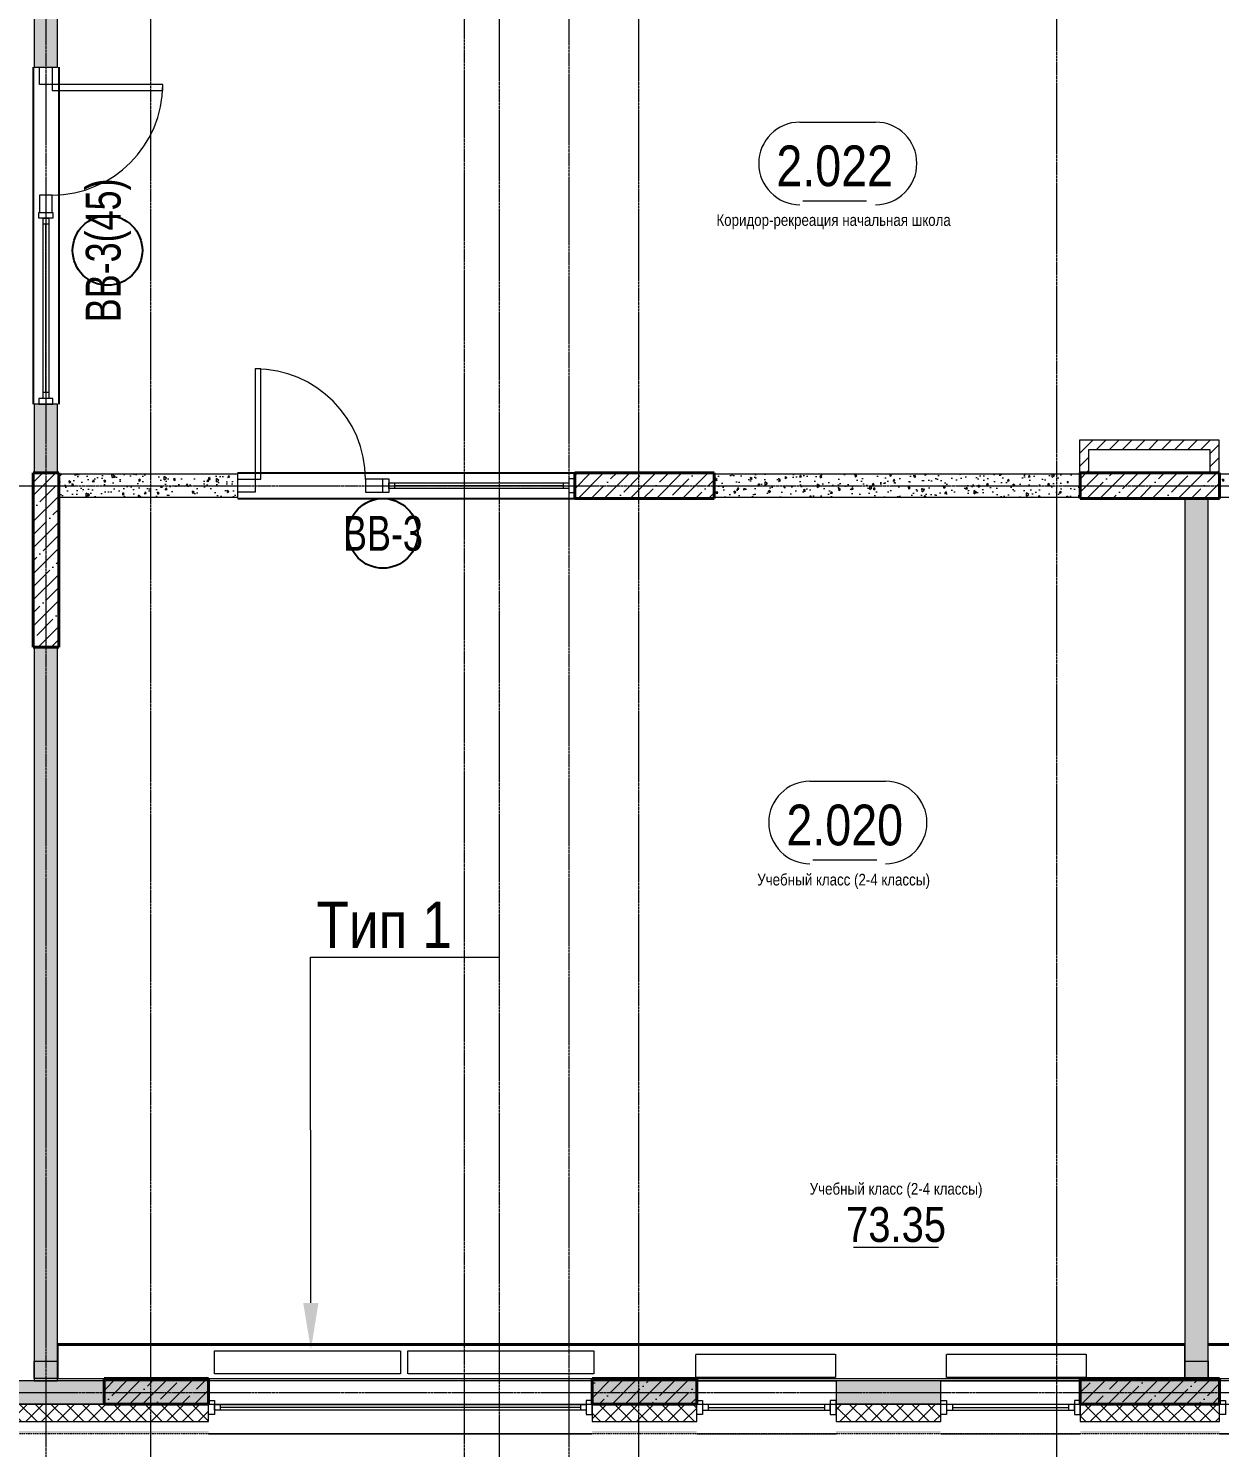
# Model space of a CAD drawing. Header units: millimetres. Extents: x -65509 to 912790, y 446 to 713294.
# Drawn here: x 195444 to 205695, y 126801 to 139008 of the extents above; entities that cross this region are included whole.
import ezdxf
from ezdxf import colors
from ezdxf.entities.mleader import LeaderData, LeaderLine
from ezdxf.enums import TextEntityAlignment as Align
from ezdxf.math import Vec2, Vec3

# ---------------------------------------------------------------- set-up
doc = ezdxf.new("R2010")
doc.units = ezdxf.units.MM
for name, pattern in [('CENTER2', [28.575, 19.05, -3.175, 3.175, -3.175]), ('DASHED', [19.05, 12.7, -6.35]), ('HIDDEN2', [4.7625, 3.175, -1.5875])]:
    doc.linetypes.add(name, pattern=pattern)
doc.layers.get('Defpoints').update_dxf_attribs({"color": 250})
for name, color, linetype, lineweight in [('A-AREA', 250, 'Continuous', 15), ('A-Wall_Материал_Газоблок_Контур', 250, 'Continuous', 0), ('АР_Area', 250, 'Continuous', 5), ('АР_Витраж', 250, 'Continuous', 13), ('АР_Витраж марка', 250, 'Continuous', 9), ('АР_Двери_витраж', 250, 'Continuous', 9), ('АР_Колонны', 250, 'Continuous', 30), ('АР_Окна', 250, 'Continuous', 5), ('АР_площадь пом', 250, 'Continuous', 5), ('АР_Стены ЖБ', 250, 'Continuous', 35), ('АР_Стены ПЕНОблок', 250, 'Continuous', 20), ('АР_Утеплитель', 250, 'Continuous', 0), ('АР_Штриховка', 250, 'Continuous', 0), ('КМ_Фахверки', 250, 'Continuous', 25), ('ОВ_Отопление', 250, 'Continuous', 5), ('Размеры зашивки ГКЛ', 250, 'Continuous', 0), ('РД_Оси_100', 250, 'Continuous', 0), ('РД_проем_инж перемыч_фахверк', 250, 'Continuous', 18)]:
    doc.layers.add(name, color=color, linetype=linetype, lineweight=lineweight)
doc.layers.add('АР_Делит', color=250, linetype='Continuous', lineweight=0, plot=False)
doc.layers.add('РД_Проем', color=250, linetype='Continuous', lineweight=0, plot=False)
doc.layers.add('АР_Отопительные приборы', color=1, linetype='HIDDEN2', lineweight=0, true_color=0xff0000)
doc.layers.add('Зашивка радиаторов тип 1 (фанера и МДФ)', color=7, linetype='Continuous', lineweight=0, true_color=0x000085)
doc.layers.add('РД_Витраж_вн', color=250, linetype='Continuous')
doc.styles.add('Arial_09', font='ARIALN.TTF', dxfattribs={"width": 0.9})
doc.styles.add('style1', font='ARIALN.TTF')
pattern_1 = [(45, (142195.16, 127275.07), (-112.2532, 112.2532), []), (45, (142307.41, 127275.07), (-112.2532, 112.2532), [198.4375, -39.6875, 0, -39.6875])]
pattern_2 = [(45, (142195.16, 127275.07), (-56.1266, 56.1266), [])]

# ---------------------------------------------------------------- blocks, each defined once
blk = doc.blocks.new('СОШ_2200_АР_ОСИ_М100_28.05.24')
at = {"layer": 'АР_Делит', "color": 5, "linetype": 'DASHED'}
blk.add_lwpolyline([(114955, 135155), (114955, -355), (93595.036, -355), (93595.036, 13855), (94145, 13855), (94145, 68320), (66055, 68320), (66055, 13857.73), (83455, 13857.73), (83455, -355), (45245, -355), (45245, 13145), (44695, 13145), (44695, 26755), (45245, 26755), (45245, 68320), (20455, 68320), (20455, 26755), (27955, 26755), (27955, 13145), (-355, 13145), (-355, 100855), (37145, 100855), (37145, 129155)], dxfattribs=at)
at = {"layer": 'РД_Оси_100', "linetype": 'CENTER2'}
for p, q in [((62100, -6155), (62100, 73302.739)), ((33000, 7800), (85055, 7800)), ((33000, 0), (85055, 0))]:
    blk.add_line(p, q, dxfattribs=at)
for points in [[(54300, 139938.679), (54300, -6155)], [(57300, 139938.679), (57300, -6155)], [(58500, 139938.679), (58500, -6155)], [(57000, 70839.76), (57000, -5755), (56700, -6155)], [(53400, 70753.904), (53400, -5755), (53550, -6155)], [(57900, 70753.904), (57900, -6155)]]:
    blk.add_lwpolyline(points, dxfattribs=at)
blk = doc.blocks.new('otv_в_стене')
at = {"linetype": 'Continuous'}
blk.add_lwpolyline([(0, -1), (0, 0), (1, 0), (1, -1)], close=True, dxfattribs=at)
blk.add_solid([(0, -1), (0, 0), (0.5, -0.5), (1, 0)], dxfattribs=at)
blk = doc.blocks.new('MOK-МаркаПом_овал_ареал')
for p, q in [((-2.99, 3.76), (3.52, 3.76)), ((-2.75, -3), (2.75, -3))]:
    blk.add_line(p, q)
for centre, radius, start, end in [((-2.99, 0.21), 3.55, 90, 270), ((3.52, 0.21), 3.55, 270, 90), ((-7.41, 0), 7.16, 0, 0.001)]:
    blk.add_arc(centre, radius, start, end)
at = {"color": 0, "style": 'style1'}
blk.add_attdef('АР-ПОМЕЩЕНИЕ:НОМЕР', text='', height=3, dxfattribs=at).set_placement((0.26, 0), align=Align.MIDDLE)
blk = doc.blocks.new('MOK-МаркаПомещения1')
at = {"layer": 'A-AREA', "color": 0}
blk.add_line((-3.65, -1.94), (3.65, -1.94), dxfattribs=at)
at = {"layer": 'A-AREA', "color": 0, "style": 'style1'}
blk.add_attdef('АР-ПОМЕЩЕНИЕ:ПЛОЩАДЬ', text='', height=3, dxfattribs=at).set_placement((0, 0), align=Align.MIDDLE)
at = {"layer": 'Defpoints', "style": 'style1', "flags": 8}
blk.add_attdef('АР-ПОМЕЩЕНИЕ:НАИМЕНОВАНИЕ', text='', height=1, dxfattribs=at).set_placement((0, 2.96), align=Align.MIDDLE)
blk = doc.blocks.new('МаркаВитража1')
at = {"layer": 'Defpoints'}
blk.add_circle((0, 0), 3, dxfattribs=at)
at = {"color": 0, "linetype": 'ByBlock', "lineweight": -2, "style": 'Arial_09', "width": 0.9}
blk.add_attdef('АР-ОКНО:НАИМЕНОВАНИЕ', text='', height=3, dxfattribs=at).set_placement((0, 0), align=Align.MIDDLE)

msp = doc.modelspace()

# ---------------------------------------------------------------- hatches: boundary and pattern name
at = {"layer": 'АР_Штриховка', "linetype": 'Continuous', "lineweight": 0}
h = msp.add_hatch(dxfattribs=at)
h.set_pattern_fill('AR-CONC', color=256, angle=45, style=0)
h.set_pattern_definition([(95, (142195.16, 127275.07), (140.09465, 117.55338), [19.05, -209.55]), (40, (142195.16, 127275.07), (-160.01845, 110.1767), [15.24, -167.6406]), (145.45144, (142206.83, 127284.87), (-19.9238, 227.7301), [16.19, -178.09024]), (91.1842, (142159.24, 127311), (221.4102, 161.9534), [28.575, -314.325]), (141.63556, (142177.7, 127324.5), (-7.0866, 342.8268), [24.285, -267.1356]), (36.18415, (142159.24, 127311), (-7.0866, 342.8268), [22.86, -251.4597]), (66, (142186.18, 127319.97), (179.51998, 34.89515), [19.05, -209.55]), (11, (142186.18, 127319.97), (-86.5399, 173.9412), [15.24, -167.64]), (116.45145, (142201.14, 127322.88), (92.98005, 208.83634), [16.19, -178.08994]), (82.5, (142195.16, 127275.07), (-57.60547, 61.97341), [0, -165.608, 0, -170.18, 0, -168.275]), (52.5, (142195.16, 127275.07), (-23.58973, 118.087), [0, -97.028, 0, -161.798, 0, -64.135]), (12.5, (142155.105, 127235.02), (99.92786, 91.826196), [0, -63.5, 0, -198.12, 0, -262.89]), (2.5, (142137.14, 127217.06), (86.7639, 122.7224), [0, -82.55, 0, -131.572, 0, -186.69])])
h.paths.add_polyline_path([(195495.157, 135185.073), (195695.157, 135185.073), (195695.157, 135775.074), (195495.157, 135775.074)], flags=0)
h.paths.add_polyline_path([(195495.157, 138675.074), (195695.157, 138675.074), (195695.157, 139675.074), (195495.157, 139475.074)], flags=0)
h.paths.add_polyline_path([(195495.157, 140625.074), (195695.157, 140625.074), (195695.157, 140626.073), (195495.157, 140626.073)], flags=0)
at = {"layer": 'АР_Штриховка', "linetype": 'Continuous', "lineweight": 0, "ltscale": 0.5}
h = msp.add_hatch(dxfattribs=at)
h.set_pattern_fill('ANSI31', color=256, scale=25, angle=-360, style=0)
h.set_pattern_definition(pattern_2)
h.paths.add_polyline_path([(204570.622, 135385.072), (204490.622, 135465.072), (204490.622, 135185.073), (204570.622, 135185.073)], flags=0)
h = msp.add_hatch(dxfattribs=at)
h.set_pattern_fill('ANSI31', color=256, scale=25, style=0)
h.set_pattern_definition([(45, (142195.16, 127275.07), (-56.1266, 56.1266), [])])
h.paths.add_polyline_path([(205610.622, 135385.072), (205690.622, 135465.072), (204490.622, 135465.072), (204570.622, 135385.072)], flags=0)
h = msp.add_hatch(dxfattribs=at)
h.set_pattern_fill('ANSI31', color=256, scale=25, angle=-360, style=0)
h.set_pattern_definition(pattern_2)
h.paths.add_polyline_path([(205690.622, 135465.072), (205610.622, 135385.072), (205610.622, 135185.073), (205690.622, 135185.073)], flags=0)
at = {"layer": 'АР_Штриховка', "linetype": 'Continuous', "lineweight": 5}
h = msp.add_hatch(dxfattribs=at)
h.set_pattern_fill('ANSI35', color=256, scale=25, style=0)
h.set_pattern_definition([(45, (142195.16, 127275.07), (-112.2532, 112.2532), []), (45, (142307.41, 127275.07), (-112.2532, 112.2532), [198.4375, -39.6875, 0, -39.6875])])
h.paths.add_polyline_path([(195485.157, 133685.073), (195705.157, 133685.073), (195705.157, 135185.073), (195485.157, 135185.073)], flags=0)
at = {"layer": 'АР_Штриховка', "linetype": 'Continuous', "lineweight": 0}
h = msp.add_hatch(dxfattribs=at)
h.set_pattern_fill('AR-CONC', color=256, angle=-315, style=0)
h.set_pattern_definition([(95, (142195.16, 127275.07), (140.09465, 117.55338), [19.05, -209.55]), (40, (142195.16, 127275.07), (-160.01845, 110.1767), [15.24, -167.6406]), (145.45144, (142206.83, 127284.87), (-19.9238, 227.7301), [16.19, -178.09024]), (91.1842, (142159.24, 127311), (221.4102, 161.9534), [28.575, -314.325]), (141.63556, (142177.7, 127324.5), (-7.0866, 342.8268), [24.285, -267.1356]), (36.18415, (142159.24, 127311), (-7.0866, 342.8268), [22.86, -251.4597]), (66, (142186.18, 127319.97), (179.51998, 34.89515), [19.05, -209.55]), (11, (142186.18, 127319.97), (-86.5399, 173.9412), [15.24, -167.64]), (116.45145, (142201.14, 127322.88), (92.98005, 208.83634), [16.19, -178.08994]), (82.5, (142195.16, 127275.07), (-57.60547, 61.97341), [0, -165.608, 0, -170.18, 0, -168.275]), (52.5, (142195.16, 127275.07), (-23.58973, 118.087), [0, -97.028, 0, -161.798, 0, -64.135]), (12.5, (142155.105, 127235.02), (99.92786, 91.826196), [0, -63.5, 0, -198.12, 0, -262.89]), (2.5, (142137.14, 127217.06), (86.7639, 122.7224), [0, -82.55, 0, -131.572, 0, -186.69])])
h.paths.add_polyline_path([(195705.157, 135175.073), (195705.157, 134975.073), (197245.157, 134975.073), (197245.157, 135175.073)], flags=0)
at = {"layer": 'АР_Штриховка', "linetype": 'Continuous', "lineweight": 5}
h = msp.add_hatch(dxfattribs=at)
h.set_pattern_fill('ANSI35', color=256, scale=25, angle=-360, style=0)
h.set_pattern_definition(pattern_1)
h.paths.add_polyline_path([(200145.157, 135185.073), (200145.157, 134965.073), (201345.157, 134965.073), (201345.157, 135185.073)], flags=0)
at = {"layer": 'АР_Штриховка', "linetype": 'Continuous', "lineweight": 0}
h = msp.add_hatch(dxfattribs=at)
h.set_pattern_fill('AR-CONC', color=256, angle=45, style=0)
h.set_pattern_definition([(95, (142195.16, 127275.07), (140.09465, 117.55338), [19.05, -209.55]), (40, (142195.16, 127275.07), (-160.01845, 110.17673), [15.24, -167.6406]), (145.45144, (142206.83, 127284.87), (-19.9238, 227.7301), [16.19, -178.09024]), (91.1842, (142159.24, 127311), (221.41024, 161.9534), [28.575, -314.325]), (141.63556, (142177.7, 127324.5), (-7.0866, 342.8268), [24.285, -267.1356]), (36.18415, (142159.24, 127311), (-7.0866, 342.8268), [22.86, -251.4597]), (66, (142186.18, 127319.97), (179.51998, 34.89515), [19.05, -209.55]), (11, (142186.18, 127319.97), (-86.5399, 173.9412), [15.24, -167.64]), (116.45144, (142201.14, 127322.88), (92.98005, 208.83634), [16.19, -178.08994]), (82.5, (142195.16, 127275.07), (-57.60547, 61.973414), [0, -165.608, 0, -170.18, 0, -168.275]), (52.5, (142195.16, 127275.07), (-23.58973, 118.087), [0, -97.028, 0, -161.798, 0, -64.135]), (12.5, (142155.105, 127235.02), (99.92786, 91.826196), [0, -63.5, 0, -198.12, 0, -262.89]), (2.5, (142137.14, 127217.06), (86.7639, 122.7224), [0, -82.55, 0, -131.572, 0, -186.69])])
h.paths.add_polyline_path([(201340.157, 135175.073), (201340.157, 134975.073), (204495.157, 134975.073), (204495.157, 135175.073)], flags=0)
at = {"layer": 'АР_Штриховка', "linetype": 'Continuous', "lineweight": 5}
h = msp.add_hatch(dxfattribs=at)
h.set_pattern_fill('ANSI35', color=256, scale=25, angle=-360, style=0)
h.set_pattern_definition(pattern_1)
h.paths.add_polyline_path([(204495.157, 135185.073), (204495.157, 134965.073), (205695.157, 134965.073), (205695.157, 135185.073)], flags=0)
at = {"layer": 'АР_Штриховка', "linetype": 'Continuous', "lineweight": 0}
h = msp.add_hatch(dxfattribs=at)
h.set_pattern_fill('AR-CONC', color=256, angle=-315, style=0)
h.set_pattern_definition([(95, (142195.16, 127275.07), (140.09465, 117.55338), [19.05, -209.55]), (40, (142195.16, 127275.07), (-160.01845, 110.17673), [15.24, -167.6406]), (145.45144, (142206.83, 127284.87), (-19.9238, 227.7301), [16.19, -178.09024]), (91.1842, (142159.24, 127311), (221.41024, 161.9534), [28.575, -314.325]), (141.63556, (142177.7, 127324.5), (-7.0866, 342.8268), [24.285, -267.1356]), (36.18415, (142159.24, 127311), (-7.0866, 342.8268), [22.86, -251.4597]), (66, (142186.18, 127319.97), (179.51998, 34.89515), [19.05, -209.55]), (11, (142186.18, 127319.97), (-86.53993, 173.9412), [15.24, -167.64]), (116.45145, (142201.14, 127322.88), (92.98005, 208.83634), [16.19, -178.08994]), (82.5, (142195.16, 127275.07), (-57.60547, 61.973414), [0, -165.608, 0, -170.18, 0, -168.275]), (52.5, (142195.16, 127275.07), (-23.58973, 118.087), [0, -97.028, 0, -161.798, 0, -64.135]), (12.5, (142155.105, 127235.02), (99.92786, 91.826196), [0, -63.5, 0, -198.12, 0, -262.89]), (2.5, (142137.14, 127217.06), (86.7639, 122.7224), [0, -82.55, 0, -131.572, 0, -186.69])])
h.paths.add_polyline_path([(205695.157, 135175.073), (205695.157, 134975.073), (206595.157, 134975.073), (206595.157, 135175.073)], flags=0)
h.paths.add_polyline_path([(207845.157, 135175.073), (207845.157, 134975.073), (208846.157, 134975.073), (208846.157, 135175.073)], flags=0)
h = msp.add_hatch(dxfattribs=at)
h.set_pattern_fill('AR-CONC', color=256, angle=45, style=0)
h.set_pattern_definition([(95, (142195.16, 127275.07), (140.09465, 117.55338), [19.05, -209.55]), (40, (142195.16, 127275.07), (-160.01845, 110.17673), [15.24, -167.6406]), (145.45144, (142206.83, 127284.87), (-19.9238, 227.7301), [16.19, -178.09024]), (91.1842, (142159.24, 127311), (221.41024, 161.9534), [28.575, -314.325]), (141.63556, (142177.7, 127324.5), (-7.0866, 342.8268), [24.285, -267.1356]), (36.18415, (142159.24, 127311), (-7.0866, 342.8268), [22.86, -251.4597]), (66, (142186.18, 127319.97), (179.51998, 34.89515), [19.05, -209.55]), (11, (142186.18, 127319.97), (-86.5399, 173.9412), [15.24, -167.64]), (116.45145, (142201.14, 127322.88), (92.98005, 208.83634), [16.19, -178.08994]), (82.5, (142195.16, 127275.07), (-57.60547, 61.973414), [0, -165.608, 0, -170.18, 0, -168.275]), (52.5, (142195.16, 127275.07), (-23.58973, 118.087), [0, -97.028, 0, -161.798, 0, -64.135]), (12.5, (142155.105, 127235.02), (99.92786, 91.826196), [0, -63.5, 0, -198.12, 0, -262.89]), (2.5, (142137.14, 127217.06), (86.7639, 122.7224), [0, -82.55, 0, -131.572, 0, -186.69])])
h.paths.add_polyline_path([(205395.157, 127395.073), (205595.157, 127395.073), (205595.157, 134965.073), (205395.157, 134965.073)], flags=0)
h = msp.add_hatch(dxfattribs=at)
h.set_pattern_fill('AR-CONC', color=256, angle=-315, style=0)
h.set_pattern_definition([(95, (142195.16, 127275.07), (140.09465, 117.5534), [19.05, -209.55]), (40, (142195.16, 127275.07), (-160.01845, 110.1767), [15.24, -167.6406]), (145.45144, (142206.83, 127284.87), (-19.9238, 227.7301), [16.19, -178.09024]), (91.1842, (142159.24, 127311), (221.4102, 161.9534), [28.575, -314.325]), (141.63556, (142177.7, 127324.5), (-7.0866, 342.8268), [24.285, -267.1356]), (36.18415, (142159.24, 127311), (-7.0866, 342.8268), [22.86, -251.4597]), (66, (142186.18, 127319.97), (179.52, 34.89515), [19.05, -209.55]), (11, (142186.18, 127319.97), (-86.5399, 173.9412), [15.24, -167.64]), (116.45145, (142201.14, 127322.88), (92.98005, 208.83634), [16.19, -178.08994]), (82.5, (142195.16, 127275.07), (-57.60547, 61.97341), [0, -165.608, 0, -170.18, 0, -168.275]), (52.5, (142195.16, 127275.07), (-23.58973, 118.087), [0, -97.028, 0, -161.798, 0, -64.135]), (12.5, (142155.105, 127235.02), (99.92786, 91.826196), [0, -63.5, 0, -198.12, 0, -262.89]), (2.5, (142137.14, 127217.06), (86.7639, 122.7224), [0, -82.55, 0, -131.572, 0, -186.69])])
h.paths.add_polyline_path([(195695.157, 133685.073), (195495.157, 133685.073), (195495.157, 127375.073), (195695.157, 127375.073)], flags=0)
h = msp.add_hatch(dxfattribs=at)
h.set_pattern_fill('AR-CONC', color=256, angle=-360, style=0)
h.set_pattern_definition([(50, (142195.16, 127275.07), (182.18467, -15.93909), [19.05, -209.55]), (355, (142195.16, 127275.07), (-35.24342, 191.05685), [15.24, -167.6406]), (100.45144, (142210.34, 127273.74), (146.94125, 175.11775), [16.19, -178.09024]), (46.1842, (142195.16, 127325.87), (271.07904, -42.0423), [28.575, -314.325]), (96.63556, (142217.75, 127322.37), (237.4041, 247.4261), [24.285, -267.1356]), (351.18415, (142195.16, 127325.87), (237.4041, 247.4261), [22.86, -251.4597]), (21, (142220.56, 127313.17), (151.6144, -102.2652), [19.05, -209.55]), (326, (142220.56, 127313.17), (61.80203, 184.18797), [15.24, -167.64]), (71.45144, (142233.2, 127304.65), (213.41642, 81.92277), [16.19, -178.08994]), (37.5, (142195.16, 127275.07), (3.088603, 84.55504), [0, -165.608, 0, -170.18, 0, -168.275]), (7.5, (142195.16, 127275.07), (66.81966, 100.18057), [0, -97.028, 0, -161.798, 0, -64.135]), (327.5, (142138.515, 127275.07), (135.590595, -5.728744), [0, -63.5, 0, -198.12, 0, -262.89]), (317.5, (142113.12, 127275.07), (148.12918, 25.42649), [0, -82.55, 0, -131.572, 0, -186.69])])
h.paths.add_polyline_path([(225395.157, 127175.073), (225195.157, 127375.073), (224495.157, 127375.073), (224495.157, 127175.073)], flags=0)
h.paths.add_polyline_path([(223295.157, 127175.073), (223295.157, 127375.073), (221895.157, 127375.073), (221895.157, 127175.073)], flags=0)
h.paths.add_polyline_path([(218595.157, 127175.073), (218595.157, 127375.073), (217695.157, 127375.073), (217695.157, 127175.073)], flags=0)
h.paths.add_polyline_path([(216495.157, 127175.073), (216495.157, 127375.073), (213195.157, 127375.073), (213195.157, 127175.073)], flags=0)
h.paths.add_polyline_path([(211995.157, 127175.073), (211995.157, 127375.073), (211095.157, 127375.073), (211095.157, 127175.073)], flags=0)
h.paths.add_polyline_path([(209895.157, 127175.073), (209895.157, 127375.073), (208995.157, 127375.073), (208995.157, 127175.073)], flags=0)
h.paths.add_polyline_path([(205695.157, 127175.073), (205695.157, 127375.073), (204495.157, 127375.073), (204495.157, 127175.073)], flags=0)
h.paths.add_polyline_path([(203295.157, 127175.073), (203295.157, 127375.073), (202395.157, 127375.073), (202395.157, 127175.073)], flags=0)
h.paths.add_polyline_path([(201195.157, 127175.073), (201195.157, 127375.073), (200295.157, 127375.073), (200295.157, 127175.073)], flags=0)
h.paths.add_polyline_path([(196995.157, 127175.073), (196995.157, 127375.073), (187895.157, 127375.073), (187695.157, 127175.073)], flags=0)
at = {"layer": 'АР_Штриховка', "linetype": 'Continuous', "lineweight": 5}
h = msp.add_hatch(dxfattribs=at)
h.set_pattern_fill('ANSI35', color=256, scale=25, angle=-360, style=0)
h.set_pattern_definition(pattern_1)
h.paths.add_polyline_path([(196095.157, 127395.073), (196095.157, 127175.073), (196995.157, 127175.073), (196995.157, 127395.073)], flags=0)
h = msp.add_hatch(dxfattribs=at)
h.set_pattern_fill('ANSI35', color=256, scale=25, angle=-360, style=0)
h.set_pattern_definition(pattern_1)
h.paths.add_polyline_path([(200295.157, 127395.073), (200295.157, 127175.073), (201195.157, 127175.073), (201195.157, 127395.073)], flags=0)
h = msp.add_hatch(dxfattribs=at)
h.set_pattern_fill('ANSI35', color=256, scale=25, angle=-360, style=0)
h.set_pattern_definition(pattern_1)
h.paths.add_polyline_path([(204495.157, 127395.073), (204495.157, 127175.073), (205695.157, 127175.073), (205695.157, 127395.073)], flags=0)
at = {"layer": 'АР_Штриховка', "linetype": 'Continuous', "lineweight": 0}
h = msp.add_hatch(dxfattribs=at)
h.set_pattern_fill('ANSI37', color=256, scale=30, angle=-360, style=0)
h.set_pattern_definition([(45, (142195.16, 127275.07), (-67.35192, 67.35192), []), (135, (142195.16, 127275.07), (-67.35192, -67.35192), [])])
h.paths.add_polyline_path([(225545.157, 127025.073), (225395.157, 127175.073), (224495.157, 127175.073), (224495.157, 127025.073)], flags=0)
h.paths.add_polyline_path([(223295.157, 127025.073), (223295.157, 127175.073), (221895.157, 127175.073), (221895.157, 127025.073)], flags=0)
h.paths.add_polyline_path([(218595.157, 127025.073), (218595.157, 127175.073), (217695.157, 127175.073), (217695.157, 127025.073)], flags=0)
h.paths.add_polyline_path([(216495.157, 127025.073), (216495.157, 127175.073), (213195.157, 127175.073), (213195.157, 127025.073)], flags=0)
h.paths.add_polyline_path([(211995.157, 127025.073), (211995.157, 127175.073), (211095.157, 127175.073), (211095.157, 127025.073)], flags=0)
h.paths.add_polyline_path([(209895.157, 127025.073), (209895.157, 127175.073), (208995.157, 127175.073), (208995.157, 127025.073)], flags=0)
h.paths.add_polyline_path([(205695.157, 127025.073), (205695.157, 127175.073), (204495.157, 127175.073), (204495.157, 127025.073)], flags=0)
h.paths.add_polyline_path([(203295.157, 127025.073), (203295.157, 127175.073), (202395.157, 127175.073), (202395.157, 127025.073)], flags=0)
h.paths.add_polyline_path([(201195.157, 127025.073), (201195.157, 127175.073), (200295.157, 127175.073), (200295.157, 127025.073)], flags=0)
h.paths.add_polyline_path([(196995.157, 127025.073), (196995.157, 127175.073), (187695.157, 127175.073), (187545.157, 127025.073)], flags=0)
h = msp.add_hatch(dxfattribs=at)
h.set_pattern_fill('_U', color=256, angle=-360, style=0, pattern_type=0)
h.set_pattern_definition([(4e-15, (142195.1574, 127275.0729), (-3e-16, 1), [])])
h.paths.add_polyline_path([(225650.157, 126920.073), (225625.157, 126945.073), (224495.157, 126945.073), (224495.157, 126920.073)], flags=0)
h.paths.add_polyline_path([(223295.157, 126920.073), (223295.157, 126945.073), (221895.157, 126945.073), (221895.157, 126920.073)], flags=0)
h.paths.add_polyline_path([(218595.157, 126920.073), (218595.157, 126945.073), (217695.157, 126945.073), (217695.157, 126920.073)], flags=0)
h.paths.add_polyline_path([(216495.157, 126920.073), (216495.157, 126945.073), (213195.157, 126945.073), (213195.157, 126920.073)], flags=0)
h.paths.add_polyline_path([(211995.157, 126920.073), (211995.157, 126945.073), (211095.157, 126945.073), (211095.157, 126920.073)], flags=0)
h.paths.add_polyline_path([(209895.157, 126920.073), (209895.157, 126945.073), (208995.157, 126945.073), (208995.157, 126920.073)], flags=0)
h.paths.add_polyline_path([(205695.157, 126920.073), (205695.157, 126945.073), (204495.157, 126945.073), (204495.157, 126920.073)], flags=0)
h.paths.add_polyline_path([(203295.157, 126920.073), (203295.157, 126945.073), (202395.157, 126945.073), (202395.157, 126920.073)], flags=0)
h.paths.add_polyline_path([(201195.157, 126920.073), (201195.157, 126945.073), (200295.157, 126945.073), (200295.157, 126920.073)], flags=0)
h.paths.add_polyline_path([(196995.157, 126920.073), (196995.157, 126945.073), (187465.157, 126945.073), (187440.157, 126920.073)], flags=0)

# ---------------------------------------------------------------- linework, layer by layer
at = {"layer": 'A-Wall_Материал_Газоблок_Контур', "linetype": 'Continuous', "lineweight": 0}
for p, q in [((200295.157, 127375.073), (196995.157, 127375.073)), ((202395.157, 127375.073), (201195.157, 127375.073)), ((204495.157, 127375.073), (203295.157, 127375.073)), ((208995.157, 127375.073), (205695.157, 127375.073)), ((196995.157, 126920.073), (200295.157, 126920.073)), ((201195.157, 126920.073), (202395.157, 126920.073)), ((203295.157, 126920.073), (204495.157, 126920.073)), ((205695.157, 126920.073), (208995.157, 126920.073))]:
    msp.add_line(p, q, dxfattribs=at)
at = {"layer": 'АР_Витраж', "linetype": 'Continuous', "lineweight": 5}
for p, q in [((195485.157, 135775.074), (195485.157, 137425.074)), ((195705.157, 135775.074), (195705.157, 137425.074)), ((200145.157, 135185.073), (198495.157, 135185.073)), ((200145.157, 134965.073), (198495.157, 134965.073))]:
    msp.add_line(p, q, dxfattribs=at)
at = {"layer": 'АР_Витраж', "linetype": 'Continuous', "lineweight": 13}
for p, q in [((195620.157, 137325.074), (195570.157, 137325.074)), ((195595.157, 135875.074), (195595.157, 137325.074)), ((195620.157, 135875.074), (195570.157, 135875.074)), ((198595.157, 135100.073), (198595.157, 135050.073)), ((200045.157, 135075.073), (198595.157, 135075.073)), ((200045.157, 135100.073), (200045.157, 135050.073))]:
    msp.add_line(p, q, dxfattribs=at)
for points in [[(195535.157, 137375.074), (195535.157, 137425.074), (195655.157, 137425.074), (195655.157, 137375.074)], [(195620.157, 135825.074), (195570.157, 135825.074), (195570.157, 137375.074), (195620.157, 137375.074)], [(195535.157, 135825.074), (195535.157, 135775.074), (195655.157, 135775.074), (195655.157, 135825.074)], [(198545.157, 135015.073), (198495.157, 135015.073), (198495.157, 135135.073), (198545.157, 135135.073)], [(200095.157, 135015.073), (200145.157, 135015.073), (200145.157, 135135.073), (200095.157, 135135.073)], [(200095.157, 135100.073), (200095.157, 135050.073), (198545.157, 135050.073), (198545.157, 135100.073)]]:
    msp.add_lwpolyline(points, close=True, dxfattribs=at)
at = {"layer": 'АР_Двери_витраж', "linetype": 'Continuous', "lineweight": 9}
for points in [[(195540.157, 138525.074), (195540.157, 138675.074), (195650.157, 138675.074), (195650.157, 138525.074)], [(195650.157, 138525.074), (195650.157, 138475.074), (196600.157, 138475.074), (196600.157, 138525.074)], [(195540.157, 137575.074), (195540.157, 137425.074), (195650.157, 137425.074), (195650.157, 137575.074)], [(197395.157, 135130.073), (197445.157, 135130.073), (197445.157, 136080.073), (197395.157, 136080.073)], [(197395.157, 135020.073), (197245.157, 135020.073), (197245.157, 135130.073), (197395.157, 135130.073)], [(198345.157, 135020.073), (198495.157, 135020.073), (198495.157, 135130.073), (198345.157, 135130.073)]]:
    msp.add_lwpolyline(points, close=True, dxfattribs=at)
for centre, start, end in [((195650.157, 138525.074), 270, 0), ((197395.157, 135130.073), 0, 90)]:
    msp.add_arc(centre, 950, start, end, dxfattribs=at)
at = {"layer": 'АР_Колонны', "linetype": 'HIDDEN2', "lineweight": 25}
for p, q in [((195485.157, 135185.073), (195705.157, 135185.073)), ((195485.157, 133685.073), (195485.157, 135185.073)), ((195705.157, 135185.073), (195705.157, 133685.073)), ((200145.157, 135185.073), (201345.157, 135185.073)), ((200145.157, 134965.073), (200145.157, 135185.073)), ((201345.157, 135185.073), (201345.157, 134965.073)), ((204495.157, 135185.073), (205695.157, 135185.073)), ((204495.157, 134965.073), (204495.157, 135185.073)), ((205695.157, 135185.073), (205695.157, 134965.073)), ((201345.157, 134965.073), (200145.157, 134965.073)), ((205695.157, 134965.073), (204495.157, 134965.073)), ((195705.157, 133685.073), (195485.157, 133685.073)), ((196095.157, 127395.073), (196995.157, 127395.073)), ((196095.157, 127175.073), (196095.157, 127395.073)), ((196995.157, 127395.073), (196995.157, 127175.073)), ((200295.157, 127395.073), (201195.157, 127395.073)), ((200295.157, 127175.073), (200295.157, 127395.073)), ((201195.157, 127395.073), (201195.157, 127175.073)), ((204495.157, 127395.073), (205695.157, 127395.073)), ((204495.157, 127175.073), (204495.157, 127395.073)), ((205695.157, 127395.073), (205695.157, 127175.073)), ((196995.157, 127175.073), (196095.157, 127175.073)), ((201195.157, 127175.073), (200295.157, 127175.073)), ((205695.157, 127175.073), (204495.157, 127175.073))]:
    msp.add_line(p, q, dxfattribs=at)
at = {"layer": 'АР_Колонны', "linetype": 'Continuous', "lineweight": 35}
for p, q in [((195485.157, 135185.073), (195705.157, 135185.073)), ((195485.157, 133685.073), (195485.157, 135185.073)), ((195705.157, 133685.073), (195705.157, 135185.073)), ((200145.157, 134965.073), (200145.157, 135185.073)), ((200145.157, 135185.073), (201345.157, 135185.073)), ((201345.157, 134965.073), (201345.157, 135185.073)), ((204495.157, 134965.073), (204495.157, 135185.073)), ((204495.157, 135185.073), (205695.157, 135185.073)), ((205695.157, 134965.073), (205695.157, 135185.073)), ((200145.157, 134965.073), (201345.157, 134965.073)), ((204495.157, 134965.073), (205695.157, 134965.073)), ((195485.157, 133685.073), (195705.157, 133685.073)), ((196095.157, 127395.073), (196095.157, 127175.073)), ((196095.157, 127395.073), (196995.157, 127395.073)), ((196095.157, 127395.073), (196095.157, 127175.073)), ((196995.157, 127175.073), (196995.157, 127395.073)), ((200295.157, 127395.073), (200295.157, 127175.073)), ((200295.157, 127395.073), (201195.157, 127395.073)), ((200295.157, 127395.073), (200295.157, 127175.073)), ((201195.157, 127175.073), (201195.157, 127395.073)), ((204495.157, 127175.073), (204495.157, 127395.073)), ((204495.157, 127395.073), (205695.157, 127395.073)), ((205695.157, 127175.073), (205695.157, 127395.073)), ((196095.157, 127175.073), (196995.157, 127175.073)), ((200295.157, 127175.073), (201195.157, 127175.073)), ((204495.157, 127175.073), (205695.157, 127175.073))]:
    msp.add_line(p, q, dxfattribs=at)
at = {"layer": 'АР_Окна', "linetype": 'Continuous', "lineweight": 5}
for p, q in [((200295.157, 127375.073), (196995.157, 127375.073)), ((201195.157, 127375.073), (202395.157, 127375.073)), ((203295.157, 127375.073), (204495.157, 127375.073)), ((208995.157, 127375.073), (205695.157, 127375.073)), ((197095.157, 127172.573), (197095.157, 127122.573)), ((200195.157, 127147.573), (197095.157, 127147.573)), ((200195.157, 127172.573), (200195.157, 127122.573)), ((201295.157, 127172.573), (201295.157, 127122.573)), ((201295.157, 127147.573), (202295.157, 127147.573)), ((202295.157, 127172.573), (202295.157, 127122.573)), ((203395.157, 127172.573), (203395.157, 127122.573)), ((203395.157, 127147.573), (204395.157, 127147.573)), ((204395.157, 127172.573), (204395.157, 127122.573)), ((200295.157, 126920.073), (196995.157, 126920.073)), ((201195.157, 126920.073), (202395.157, 126920.073)), ((203295.157, 126920.073), (204495.157, 126920.073)), ((208995.157, 126920.073), (205695.157, 126920.073))]:
    msp.add_line(p, q, dxfattribs=at)
for points in [[(197045.157, 127087.573), (196995.157, 127087.573), (196995.157, 127207.573), (197045.157, 127207.573)], [(200245.157, 127087.573), (200295.157, 127087.573), (200295.157, 127207.573), (200245.157, 127207.573)], [(201245.157, 127087.573), (201195.157, 127087.573), (201195.157, 127207.573), (201245.157, 127207.573)], [(202345.157, 127087.573), (202395.157, 127087.573), (202395.157, 127207.573), (202345.157, 127207.573)], [(203345.157, 127087.573), (203295.157, 127087.573), (203295.157, 127207.573), (203345.157, 127207.573)], [(204445.157, 127087.573), (204495.157, 127087.573), (204495.157, 127207.573), (204445.157, 127207.573)], [(205745.157, 127087.573), (205695.157, 127087.573), (205695.157, 127207.573), (205745.157, 127207.573)], [(200245.157, 127172.573), (200245.157, 127122.573), (197045.157, 127122.573), (197045.157, 127172.573)], [(201245.157, 127172.573), (201245.157, 127122.573), (202345.157, 127122.573), (202345.157, 127172.573)], [(203345.157, 127172.573), (203345.157, 127122.573), (204445.157, 127122.573), (204445.157, 127172.573)]]:
    msp.add_lwpolyline(points, close=True, dxfattribs=at)
at = {"layer": 'АР_Отопительные приборы'}
for points in [[(197045.157, 127635.073), (198645.157, 127635.073), (198645.157, 127435.073), (197045.157, 127435.073)], [(198710.39, 127635.073), (200310.39, 127635.073), (200310.39, 127435.073), (198710.39, 127435.073)], [(201188.435, 127605.073), (202388.435, 127605.073), (202388.435, 127405.073), (201188.435, 127405.073)], [(203345.721, 127605.073), (204545.721, 127605.073), (204545.721, 127405.073), (203345.721, 127405.073)]]:
    msp.add_lwpolyline(points, close=True, dxfattribs=at)
at = {"layer": 'АР_Стены ЖБ', "linetype": 'Continuous', "lineweight": 40}
for p, q in [((195705.157, 135185.073), (195485.157, 135185.073)), ((195485.157, 135185.073), (195485.157, 133685.073)), ((195705.157, 133685.073), (195705.157, 135185.073)), ((200145.157, 135185.073), (200145.157, 134965.073)), ((201345.157, 135185.073), (200145.157, 135185.073)), ((201345.157, 134965.073), (201345.157, 135185.073)), ((204495.157, 135185.073), (204495.157, 134965.073)), ((205695.157, 135185.073), (204495.157, 135185.073)), ((205695.157, 134965.073), (205695.157, 135185.073)), ((200145.157, 134965.073), (201345.157, 134965.073)), ((204495.157, 134965.073), (205695.157, 134965.073)), ((195485.157, 133685.073), (195705.157, 133685.073)), ((196095.157, 127395.073), (196095.157, 127175.073)), ((196995.157, 127395.073), (196095.157, 127395.073)), ((196995.157, 127175.073), (196995.157, 127395.073)), ((200295.157, 127395.073), (200295.157, 127175.073)), ((201195.157, 127395.073), (200295.157, 127395.073)), ((201195.157, 127175.073), (201195.157, 127395.073)), ((204495.157, 127395.073), (204495.157, 127175.073)), ((205695.157, 127395.073), (204495.157, 127395.073)), ((205695.157, 127175.073), (205695.157, 127395.073)), ((196095.157, 127175.073), (196995.157, 127175.073)), ((200295.157, 127175.073), (201195.157, 127175.073)), ((204495.157, 127175.073), (205695.157, 127175.073))]:
    msp.add_line(p, q, dxfattribs=at)
at = {"layer": 'АР_Стены ПЕНОблок', "linetype": 'Continuous', "lineweight": 20}
for p, q in [((195695.157, 138675.074), (195695.157, 139675.074)), ((195495.157, 139475.074), (195495.157, 138675.074)), ((195495.157, 138675.074), (195695.157, 138675.074)), ((195695.157, 135775.074), (195495.157, 135775.074)), ((195495.157, 135775.074), (195495.157, 135185.073)), ((195695.157, 135185.073), (195695.157, 135775.074)), ((204490.622, 135465.072), (204490.622, 135185.073)), ((205690.622, 135465.072), (204490.622, 135465.072)), ((204570.622, 135185.073), (204570.622, 135385.072)), ((204570.622, 135385.072), (205610.622, 135385.072)), ((205610.622, 135385.072), (205610.622, 135185.073)), ((205690.622, 135185.073), (205690.622, 135465.072)), ((195495.157, 135185.073), (195695.157, 135185.073)), ((195705.157, 135175.073), (195705.157, 134975.073)), ((197245.157, 135175.073), (195705.157, 135175.073)), ((197245.157, 134975.073), (197245.157, 135175.073)), ((201340.157, 135175.073), (201340.157, 134975.073)), ((204495.157, 135175.073), (201340.157, 135175.073)), ((204490.622, 135185.073), (204570.622, 135185.073)), ((204495.157, 134975.073), (204495.157, 135175.073)), ((205610.622, 135185.073), (205690.622, 135185.073)), ((205695.157, 135175.073), (205695.157, 134975.073)), ((206595.157, 135175.073), (205695.157, 135175.073)), ((195705.157, 134975.073), (197245.157, 134975.073)), ((201340.157, 134975.073), (204495.157, 134975.073)), ((205595.157, 134965.073), (205395.157, 134965.073)), ((205395.157, 134965.073), (205395.157, 127395.073)), ((205595.157, 127395.073), (205595.157, 134965.073)), ((205695.157, 134975.073), (206595.157, 134975.073)), ((195695.157, 133685.073), (195495.157, 133685.073)), ((195495.157, 133685.073), (195495.157, 127375.073)), ((195695.157, 127375.073), (195695.157, 133685.073)), ((196995.157, 127375.073), (187895.157, 127375.073)), ((195495.157, 127375.073), (195695.157, 127375.073)), ((196995.157, 127175.073), (196995.157, 127375.073)), ((201195.157, 127375.073), (200295.157, 127375.073)), ((200295.157, 127375.073), (200295.157, 127175.073)), ((201195.157, 127175.073), (201195.157, 127375.073)), ((203295.157, 127375.073), (202395.157, 127375.073)), ((202395.157, 127375.073), (202395.157, 127175.073)), ((203295.157, 127175.073), (203295.157, 127375.073)), ((205695.157, 127375.073), (204495.157, 127375.073)), ((204495.157, 127375.073), (204495.157, 127175.073)), ((205395.157, 127395.073), (205595.157, 127395.073)), ((205695.157, 127175.073), (205695.157, 127375.073)), ((187695.157, 127175.073), (196995.157, 127175.073)), ((200295.157, 127175.073), (201195.157, 127175.073)), ((202395.157, 127175.073), (203295.157, 127175.073)), ((204495.157, 127175.073), (205695.157, 127175.073))]:
    msp.add_line(p, q, dxfattribs=at)
at = {"layer": 'АР_Утеплитель', "linetype": 'Continuous', "lineweight": 0}
for p, q in [((196995.157, 127175.073), (187695.157, 127175.073)), ((196995.157, 127025.073), (196995.157, 127175.073)), ((201195.157, 127175.073), (200295.157, 127175.073)), ((200295.157, 127175.073), (200295.157, 127025.073)), ((201195.157, 127025.073), (201195.157, 127175.073)), ((203295.157, 127175.073), (202395.157, 127175.073)), ((202395.157, 127175.073), (202395.157, 127025.073)), ((203295.157, 127025.073), (203295.157, 127175.073)), ((205695.157, 127175.073), (204495.157, 127175.073)), ((204495.157, 127175.073), (204495.157, 127025.073)), ((205695.157, 127025.073), (205695.157, 127175.073)), ((187545.157, 127025.073), (196995.157, 127025.073)), ((200295.157, 127025.073), (201195.157, 127025.073)), ((202395.157, 127025.073), (203295.157, 127025.073)), ((204495.157, 127025.073), (205695.157, 127025.073))]:
    msp.add_line(p, q, dxfattribs=at)
at = {"layer": 'Зашивка радиаторов тип 1 (фанера и МДФ)', "linetype": 'Continuous', "lineweight": 0}
for p, q in [((195700.157, 127395.073), (195700.157, 127695.073)), ((205395.157, 127695.073), (195700.157, 127695.073)), ((205395.157, 127395.073), (205395.157, 127695.073)), ((205595.157, 127395.073), (205595.157, 127695.073)), ((215295.157, 127695.073), (205595.157, 127695.073)), ((205395.157, 127682.573), (195700.157, 127682.573)), ((195700.157, 127682.573), (205395.157, 127682.573)), ((215295.157, 127682.573), (205595.157, 127682.573)), ((205595.157, 127682.573), (215295.157, 127682.573)), ((195700.157, 127395.073), (205395.157, 127395.073)), ((205595.157, 127395.073), (215295.157, 127395.073))]:
    msp.add_line(p, q, dxfattribs=at)
at = {"layer": 'КМ_Фахверки', "lineweight": 5}
msp.add_lwpolyline([(212895.157, 195850.073), (236595.157, 195849.49), (236595.157, 127175.073), (256895.157, 127175.073), (256895.126, 262175.073), (215195.161, 262175.073), (215195.161, 256175.073), (179595.157, 256175.073), (179595.157, 227875.073), (142095.157, 227875.073), (142095.157, 140675.073), (169895.157, 140675.073), (169895.157, 153775.073), (162395.157, 153775.073), (162395.157, 195850.073), (187695.157, 195850.073), (187695.157, 127175.073), (225395.157, 127175.073), (225395.157, 140875.073), (207995.156, 140875.08), (207995.156, 195850.073), (212896.745, 195850.073)], dxfattribs=at)
at = {"layer": 'РД_Витраж_вн', "linetype": 'Continuous', "lineweight": -3}
for p, q in [((195485.157, 138675.074), (195485.157, 135775.074)), ((195705.157, 138675.074), (195705.157, 135775.074)), ((197246.157, 135185.073), (200146.157, 135185.073)), ((197246.157, 134965.073), (200146.157, 134965.073))]:
    msp.add_line(p, q, dxfattribs=at)
at = {"layer": 'РД_Проем', "linetype": 'Continuous', "lineweight": 0}
for p, q in [((195485.157, 138675.074), (195485.157, 135775.074)), ((195705.157, 138675.074), (195705.157, 135775.074)), ((197245.157, 135185.073), (200145.157, 135185.073)), ((197245.157, 134965.073), (200145.157, 134965.073))]:
    msp.add_line(p, q, dxfattribs=at)
at = {"layer": 'РД_проем_инж перемыч_фахверк', "linetype": 'Continuous', "lineweight": 18}
for p, q in [((195485.157, 138675.074), (195485.157, 135775.074)), ((195705.157, 138675.074), (195705.157, 135775.074)), ((200144.157, 135185.073), (197244.157, 135185.073)), ((200144.157, 134965.073), (197244.157, 134965.073))]:
    msp.add_line(p, q, dxfattribs=at)

# ---------------------------------------------------------------- block references
at = {"layer": 'АР_Area', "linetype": 'Continuous', "lineweight": 5}
ref = msp.add_blockref('MOK-МаркаПом_овал_ареал', (202382.793, 137826.017), dxfattribs=dict(at, xscale=100, yscale=100, zscale=100))
ref.add_attrib('АР-ПОМЕЩЕНИЕ:НОМЕР', '2.022', dxfattribs={"layer": '0', "color": 0, "height": 350, "style": 'style1'}).set_placement((202382.793, 137826.017), align=Align.MIDDLE)
ref.add_attrib('АР-ПОМЕЩЕНИЕ:НАИМЕНОВАНИЕ', 'Коридор-рекреация начальная школа', dxfattribs={"layer": 'Defpoints', "color": 2, "height": 100, "style": 'style1'}).set_placement((202373.378, 137344.624), align=Align.MIDDLE)
ref = msp.add_blockref('MOK-МаркаПом_овал_ареал', (202469.086, 132156.83), dxfattribs=dict(at, xscale=100, yscale=100, zscale=100))
ref.add_attrib('АР-ПОМЕЩЕНИЕ:НОМЕР', '2.020', dxfattribs={"layer": '0', "color": 0, "height": 350, "style": 'style1'}).set_placement((202469.086, 132156.83), align=Align.MIDDLE)
ref.add_attrib('АР-ПОМЕЩЕНИЕ:НАИМЕНОВАНИЕ', 'Учебный класс (2-4 классы)', dxfattribs={"layer": 'Defpoints', "color": 2, "height": 100, "style": 'style1'}).set_placement((202459.67, 131675.437), align=Align.MIDDLE)
at = {"layer": 'АР_Витраж марка', "linetype": 'Continuous', "lineweight": 9, "xscale": 100, "yscale": 100, "zscale": 100, "rotation": 90}
msp.add_blockref('МаркаВитража1', (196124.937, 137098.896), dxfattribs=at).add_auto_attribs({'АР-ОКНО:НАИМЕНОВАНИЕ': 'ВВ-3(45)'})
at = {"layer": 'АР_Витраж марка', "linetype": 'Continuous', "lineweight": 9, "xscale": 100, "yscale": 100, "zscale": 100}
msp.add_blockref('МаркаВитража1', (198495.157, 134665.073), dxfattribs=at).add_auto_attribs({'АР-ОКНО:НАИМЕНОВАНИЕ': 'ВВ-3'})
at = {"layer": 'АР_площадь пом', "linetype": 'Continuous', "lineweight": 5}
ref = msp.add_blockref('MOK-МаркаПомещения1', (202910.874, 128720.69), dxfattribs=dict(at, xscale=100, yscale=100, zscale=100))
ref.add_attrib('АР-ПОМЕЩЕНИЕ:НАИМЕНОВАНИЕ', 'Учебный класс (2-4 классы)', dxfattribs={"layer": 'Defpoints', "height": 100, "style": 'style1'}).set_placement((202910.874, 129016.253), align=Align.MIDDLE)
ref.add_attrib('АР-ПОМЕЩЕНИЕ:ПЛОЩАДЬ', '73.35', dxfattribs={"layer": 'A-AREA', "color": 0, "height": 300, "style": 'style1'}).set_placement((202910.874, 128720.69), align=Align.MIDDLE)
at = {"layer": 'ОВ_Отопление', "xscale": 200, "yscale": 150}
for p in [(195495.157, 127545.073), (205395.157, 127545.073)]:
    msp.add_blockref('otv_в_стене', p, dxfattribs=at)
at = {"layer": 'РД_Оси_100'}
msp.add_blockref('СОШ_2200_АР_ОСИ_М100_28.05.24', (142195.157, 127275.073), dxfattribs=at)

# ---------------------------------------------------------------- leaders
at = {"layer": 'Размеры зашивки ГКЛ'}
ml = msp.add_multileader_mtext('Standard', dxfattribs=at)
ml.set_content('\\pxsm1;Тип 1 ', color=(0, 0, 138), style='style1')
ml.set_leader_properties(color=256, linetype='ByLayer', lineweight=9)
ml.build(insert=Vec2(0, 0))
ml.multileader.update_dxf_attribs({"has_dogleg": 0, "text_left_attachment_type": 6, "text_right_attachment_type": 6, "text_bottom_attachment_type": 10, "dogleg_length": 25, "arrow_head_size": 400})
ctx = ml.context
ctx.base_point, ctx.char_height, ctx.arrow_head_size, ctx.landing_gap_size, ctx.plane_origin = Vec3(197871.899, 131018.533), 400, 400, 50, Vec3(191012.711, 136642.159)
ctx.left_attachment, ctx.right_attachment, ctx.top_attachment = 6, 6, 10
notes = []
notes.append((ctx, [(0, (1, 1, 0), (197846.899, 131018.533), (1, 0), 25, [(1, [(197875.317, 127645.68)], 0, [])])]))
ctx.mtext.insert, ctx.mtext.width, ctx.mtext.defined_height, ctx.mtext.line_spacing_factor, ctx.mtext.flow_direction = Vec3(197921.899, 131498.533), 1668.44707, 600, 0.3, 5
for ctx, leaders in notes:
    for number, flags, end, landing, length, lines in leaders:
        leader = LeaderData()
        leader.index, (leader.has_last_leader_line, leader.has_dogleg_vector, leader.attachment_direction) = number, flags
        leader.last_leader_point, leader.dogleg_vector, leader.dogleg_length = Vec3(end), Vec3(landing), length
        for number, points, colour, breaks in lines:
            line = LeaderLine()
            line.index, line.vertices, line.color, line.breaks = number, Vec3.list(points), colors.encode_raw_color(colour), breaks
            leader.lines.append(line)
        ctx.leaders.append(leader)

doc.saveas('drawing.dxf')
